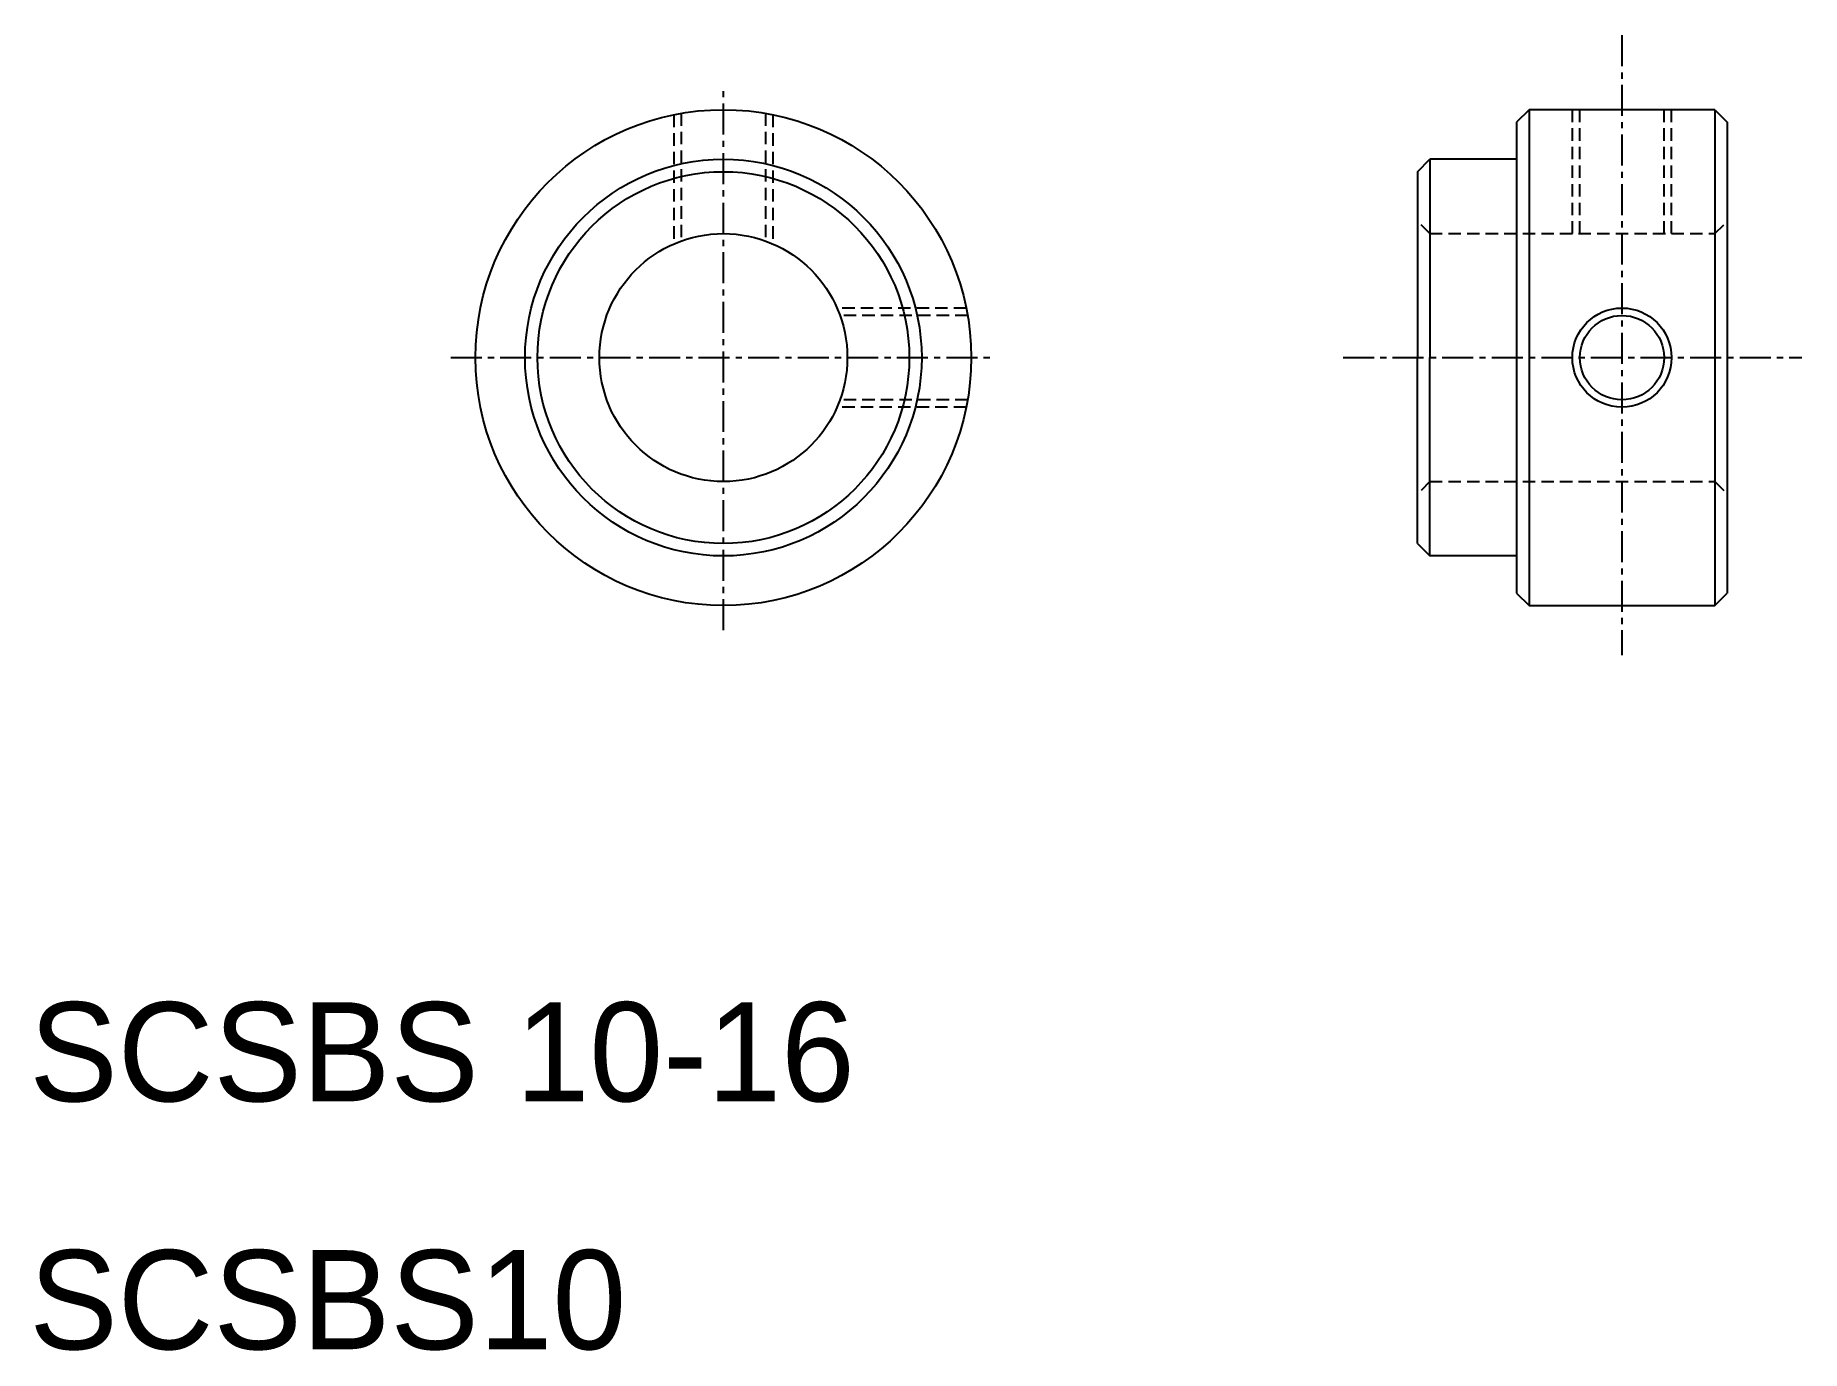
# Model space of a CAD drawing. Extents: x 10.2 to 81.5, y 9.9 to 63.
import ezdxf

# ---------------------------------------------------------------- set-up
doc = ezdxf.new("R2010")
doc.units = 0
doc.linetypes.add('CENTER', pattern=[2, 1.25, -0.25, 0.25, -0.25])
doc.linetypes.add('DASHED', pattern=[0.75, 0.5, -0.25])
doc.layers.get('0').update_dxf_attribs({"linetype": 'CONTINUOUS'})
doc.layers.add('CENTER', color=1, linetype='CENTER')

msp = doc.modelspace()

# ---------------------------------------------------------------- linework, layer by layer
at = {"color": 7, "linetype": 'CONTINUOUS'}
for p, q in [((70.5, 60), (70, 59.5)), ((78, 60), (70.5, 60)), ((70.5, 60), (70.5, 40)), ((78, 60), (78.5, 59.5)), ((78, 60), (78, 40)), ((70, 59.5), (70, 40.5)), ((78.5, 59.5), (78.5, 40.5)), ((66, 57.5), (66.5, 58)), ((66.5, 58), (66.5, 50)), ((70, 58), (66.5, 58)), ((66, 57.5), (66, 50)), ((66, 42.5), (66, 50)), ((66.5, 42), (66.5, 50)), ((66, 42.5), (66.5, 42)), ((70, 42), (66.5, 42)), ((70, 40.5), (70.5, 40)), ((70.5, 40), (78, 40)), ((78, 40), (78.5, 40.5))]:
    msp.add_line(p, q, dxfattribs=at)
at = {"color": 3, "linetype": 'DASHED'}
for p, q in [((72.25, 55), (72.25, 60)), ((72.55, 55), (72.55, 60)), ((75.95, 55), (75.95, 60)), ((76.25, 55), (76.25, 60)), ((36, 59.798), (36, 54.583)), ((36.3, 59.854), (36.3, 54.702)), ((39.7, 59.854), (39.7, 54.702)), ((40, 59.798), (40, 54.583)), ((66.5, 55), (66, 55.5)), ((66.5, 55), (78, 55)), ((78, 55), (78.5, 55.5)), ((47.798, 52), (42.583, 52)), ((47.854, 51.7), (42.702, 51.7)), ((47.798, 48), (42.583, 48)), ((47.854, 48.3), (42.702, 48.3)), ((66.5, 45), (66, 44.5)), ((66.5, 45), (78, 45)), ((78, 45), (78.5, 44.5))]:
    msp.add_line(p, q, dxfattribs=at)
at = {"color": 7, "linetype": 'CONTINUOUS'}
for centre, radius in [((38, 50), 10), ((38, 50), 8), ((38, 50), 7.5), ((38, 50), 5), ((74.25, 50), 1.7)]:
    msp.add_circle(centre, radius, dxfattribs=at)
at = {"color": 3, "linetype": 'CONTINUOUS'}
msp.add_circle((74.25, 50), 2, dxfattribs=at)
at = {"layer": 'CENTER', "color": 1, "linetype": 'CENTER'}
for p, q in [((74.25, 63), (74.25, 38)), ((38, 39), (38, 61)), ((27, 50), (49, 50)), ((63, 50), (81.5, 50))]:
    msp.add_line(p, q, dxfattribs=at)

# ---------------------------------------------------------------- texts
at = {"color": 7, "linetype": 'CONTINUOUS'}
for s, p in [('SCSBS 10-16', (10, 20)), ('SCSBS10', (10, 10))]:
    msp.add_text(s, height=4, dxfattribs=at).set_placement(p)

doc.saveas('drawing.dxf')
